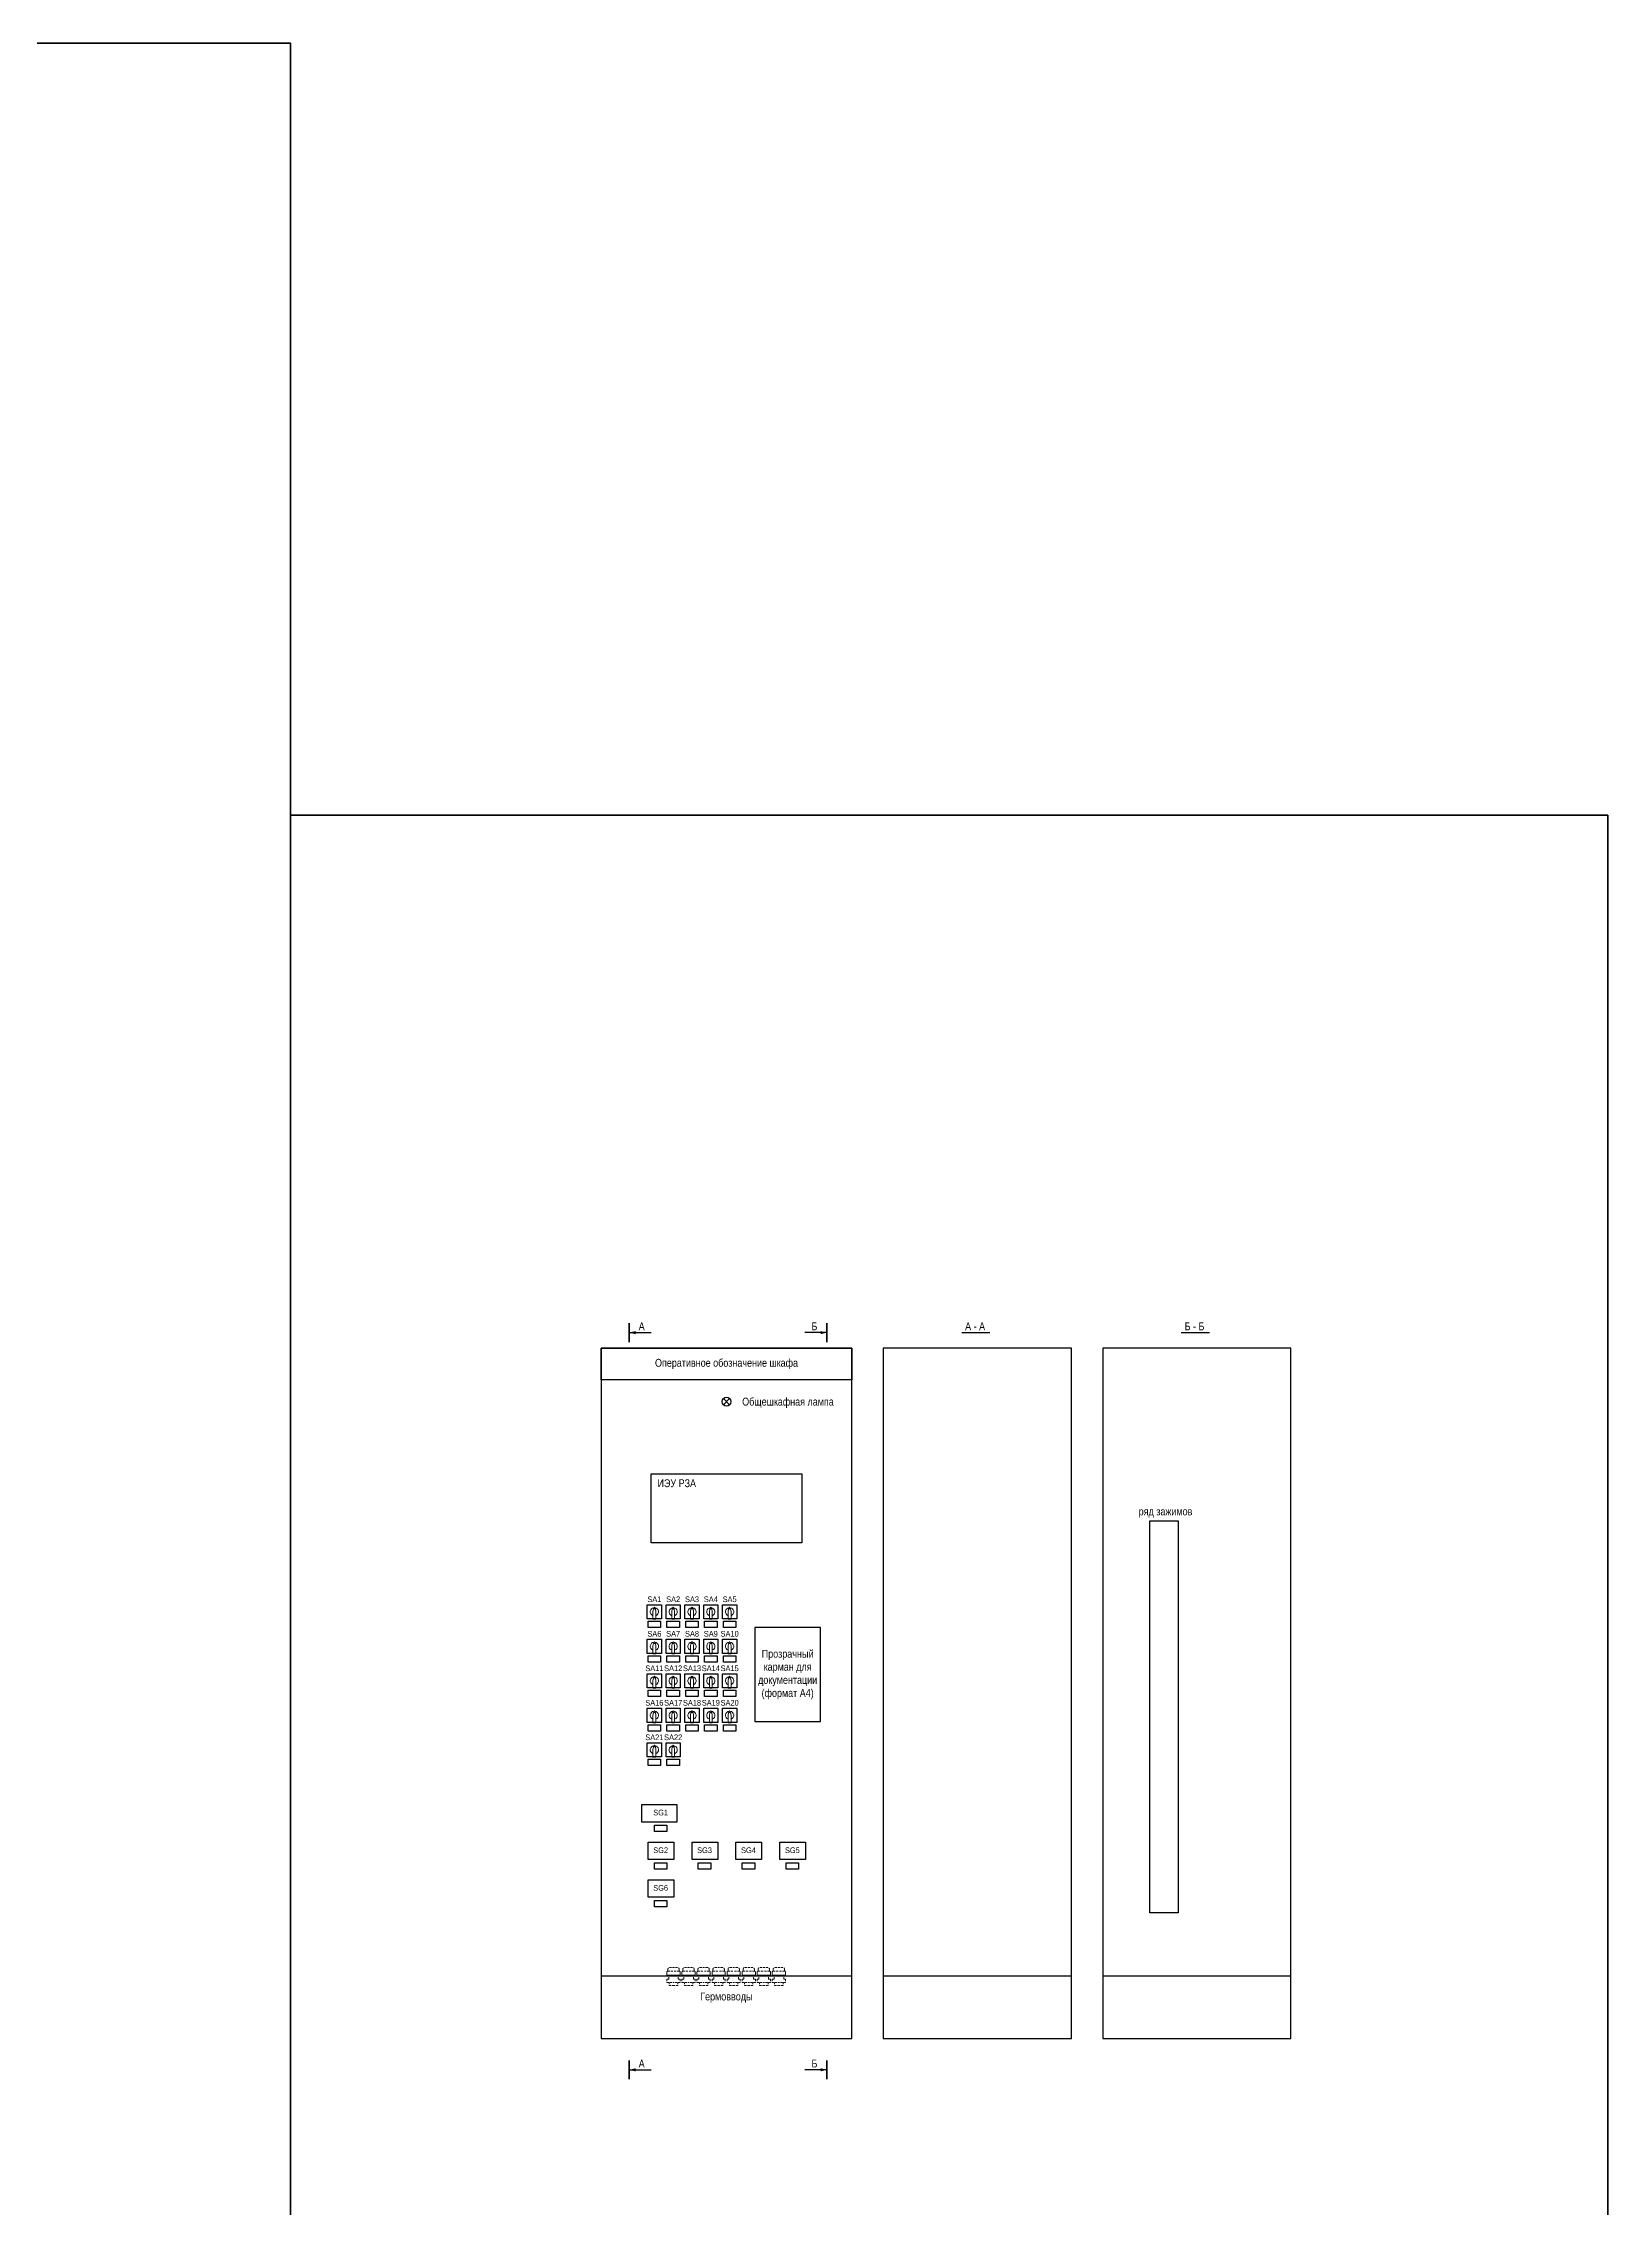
# Model space of a CAD drawing. Header units: millimetres. Extents: x 25558 to 49929, y 1902 to 19390.
# Drawn here: x 30718 to 31217, y 14671 to 15361 of the extents above; entities that cross this region are included whole.
import ezdxf
from ezdxf.enums import TextEntityAlignment as Align

# ---------------------------------------------------------------- set-up
doc = ezdxf.new("R2010")
doc.units = ezdxf.units.MM
doc.linetypes.add('Standard', pattern=[0])
doc.linetypes.add('штриховая2', pattern=[9.525, 6.35, -3.175])
doc.layers.add('Free_graphics', color=56, linetype='Continuous')
for name, color, linetype, lineweight in [('Основная', 7, 'Continuous', 30), ('Толстая', 7, 'Continuous', 53), ('Тонкая', 7, 'Continuous', 5)]:
    doc.layers.add(name, color=color, linetype=linetype, lineweight=lineweight)
doc.styles.add('Narrow', font='ARIALN.TTF')

# ---------------------------------------------------------------- blocks, each defined once
blk = doc.blocks.new('Переключатель')
at = {"ltscale": 0.35}
blk.add_line((-0.46875, -2.25), (0.46875, -2.25), dxfattribs=at)
blk.add_lwpolyline([(-2.25, 2.25), (2.25, 2.25), (2.25, -2.25), (-2.25, -2.25)], close=True, dxfattribs=at)
at = {"layer": 'Free_graphics', "color": 0, "linetype": 'Standard', "lineweight": 9}
for p, q in [((-0.46875, 0), (-0.328125, 0.9375)), ((-0.46875, -2.25), (-0.46875, 0)), ((-0.328125, 0.9375), (0, 1.5)), ((-0.328125, 0.9375), (0.328125, 0.9375)), ((0.328125, 0.9375), (0, 1.5)), ((0.46875, 0), (0.328125, 0.9375)), ((0.46875, -2.25), (0.46875, 0))]:
    blk.add_line(p, q, dxfattribs=at)
for radius, start, end in [(1.317188, 95, 249), (1.314375, 291, 85)]:
    blk.add_arc((0, 0), radius, start, end, dxfattribs=at)

msp = doc.modelspace()

# ---------------------------------------------------------------- linework, layer by layer
at = {"linetype": 'штриховая2', "lineweight": 13, "ltscale": 0.1}
for p, q in [((30916.99, 14746.25), (30916.99, 14745)), ((30916.99, 14745), (30916.99, 14746.25)), ((30917.28, 14746.92), (30917.28, 14746.44)), ((30917.28, 14746.44), (30919.1, 14746.44)), ((30917.56, 14743.94), (30917.56, 14745)), ((30917.85, 14747.59), (30919.1, 14747.59)), ((30920.35, 14747.59), (30919.1, 14747.59)), ((30920.92, 14746.44), (30919.1, 14746.44)), ((30920.64, 14743.94), (30920.64, 14745)), ((30920.92, 14746.92), (30920.92, 14746.44)), ((30921.21, 14746.25), (30921.21, 14745)), ((30921.21, 14745), (30921.21, 14746.25)), ((30922.08, 14746.92), (30922.08, 14746.44)), ((30922.08, 14746.44), (30923.9, 14746.44)), ((30922.36, 14743.94), (30922.36, 14745)), ((30922.65, 14747.59), (30923.9, 14747.59)), ((30925.15, 14747.59), (30923.9, 14747.59)), ((30925.72, 14746.44), (30923.9, 14746.44)), ((30925.44, 14743.94), (30925.44, 14745)), ((30925.72, 14746.92), (30925.72, 14746.44)), ((30926.01, 14746.25), (30926.01, 14745)), ((30926.01, 14745), (30926.01, 14746.25)), ((30926.59, 14746.25), (30926.59, 14745)), ((30926.59, 14745), (30926.59, 14746.25)), ((30926.88, 14746.92), (30926.88, 14746.44)), ((30926.88, 14746.44), (30928.7, 14746.44)), ((30927.16, 14743.94), (30927.16, 14745)), ((30927.45, 14747.59), (30928.7, 14747.59)), ((30929.95, 14747.59), (30928.7, 14747.59)), ((30930.52, 14746.44), (30928.7, 14746.44)), ((30930.24, 14743.94), (30930.24, 14745)), ((30930.52, 14746.92), (30930.52, 14746.44)), ((30930.81, 14746.25), (30930.81, 14745)), ((30930.81, 14745), (30930.81, 14746.25)), ((30931.39, 14746.25), (30931.39, 14745)), ((30931.39, 14745), (30931.39, 14746.25)), ((30931.68, 14746.92), (30931.68, 14746.44)), ((30931.68, 14746.44), (30933.5, 14746.44)), ((30931.96, 14743.94), (30931.96, 14745)), ((30932.25, 14747.59), (30933.5, 14747.59)), ((30934.75, 14747.59), (30933.5, 14747.59)), ((30935.32, 14746.44), (30933.5, 14746.44)), ((30935.04, 14743.94), (30935.04, 14745)), ((30935.32, 14746.92), (30935.32, 14746.44)), ((30935.61, 14746.25), (30935.61, 14745)), ((30935.61, 14745), (30935.61, 14746.25)), ((30936.19, 14746.25), (30936.19, 14745)), ((30936.19, 14745), (30936.19, 14746.25)), ((30936.19, 14746.25), (30936.19, 14745)), ((30936.19, 14745), (30936.19, 14746.25)), ((30936.48, 14746.92), (30936.48, 14746.44)), ((30936.48, 14746.44), (30938.3, 14746.44)), ((30936.76, 14743.94), (30936.76, 14745)), ((30937.05, 14747.59), (30938.3, 14747.59)), ((30939.55, 14747.59), (30938.3, 14747.59)), ((30940.12, 14746.44), (30938.3, 14746.44)), ((30939.84, 14743.94), (30939.84, 14745)), ((30940.12, 14746.92), (30940.12, 14746.44)), ((30940.41, 14746.25), (30940.41, 14745)), ((30940.41, 14745), (30940.41, 14746.25)), ((30940.99, 14746.25), (30940.99, 14745)), ((30940.99, 14745), (30940.99, 14746.25)), ((30941.28, 14746.92), (30941.28, 14746.44)), ((30941.28, 14746.44), (30943.1, 14746.44)), ((30941.56, 14743.94), (30941.56, 14745)), ((30941.85, 14747.59), (30943.1, 14747.59)), ((30944.35, 14747.59), (30943.1, 14747.59)), ((30944.92, 14746.44), (30943.1, 14746.44)), ((30944.64, 14743.94), (30944.64, 14745)), ((30944.92, 14746.92), (30944.92, 14746.44)), ((30945.21, 14746.25), (30945.21, 14745)), ((30945.21, 14745), (30945.21, 14746.25)), ((30945.79, 14746.25), (30945.79, 14745)), ((30945.79, 14745), (30945.79, 14746.25)), ((30946.08, 14746.92), (30946.08, 14746.44)), ((30946.08, 14746.44), (30947.9, 14746.44)), ((30946.36, 14743.94), (30946.36, 14745)), ((30946.65, 14747.59), (30947.9, 14747.59)), ((30949.15, 14747.59), (30947.9, 14747.59)), ((30949.72, 14746.44), (30947.9, 14746.44)), ((30949.44, 14743.94), (30949.44, 14745)), ((30949.72, 14746.92), (30949.72, 14746.44)), ((30950.01, 14746.25), (30950.01, 14745)), ((30950.01, 14745), (30950.01, 14746.25)), ((30950.59, 14746.25), (30950.59, 14745)), ((30950.59, 14745), (30950.59, 14746.25)), ((30950.88, 14746.92), (30950.88, 14746.44)), ((30950.88, 14746.44), (30952.7, 14746.44)), ((30951.16, 14743.94), (30951.16, 14745)), ((30951.45, 14747.59), (30952.7, 14747.59)), ((30953.95, 14747.59), (30952.7, 14747.59)), ((30954.52, 14746.44), (30952.7, 14746.44)), ((30954.24, 14743.94), (30954.24, 14745)), ((30954.52, 14746.92), (30954.52, 14746.44)), ((30954.81, 14746.25), (30954.81, 14745)), ((30954.81, 14745), (30954.81, 14746.25)), ((30916.99, 14743.94), (30916.99, 14742.89)), ((30916.99, 14743.94), (30917.56, 14743.94)), ((30916.99, 14742.89), (30919.1, 14742.89)), ((30917.76, 14742.89), (30917.76, 14741.83)), ((30917.76, 14741.83), (30919.1, 14741.83)), ((30921.21, 14742.89), (30919.1, 14742.89)), ((30920.44, 14741.83), (30919.1, 14741.83)), ((30920.44, 14742.89), (30920.44, 14741.83)), ((30921.21, 14743.94), (30920.64, 14743.94)), ((30921.21, 14743.94), (30921.21, 14742.89)), ((30921.79, 14743.94), (30921.79, 14742.89)), ((30921.79, 14743.94), (30922.36, 14743.94)), ((30921.79, 14742.89), (30923.9, 14742.89)), ((30922.56, 14742.89), (30922.56, 14741.83)), ((30922.56, 14741.83), (30923.9, 14741.83)), ((30926.01, 14742.89), (30923.9, 14742.89)), ((30925.24, 14741.83), (30923.9, 14741.83)), ((30925.24, 14742.89), (30925.24, 14741.83)), ((30926.01, 14743.94), (30925.44, 14743.94)), ((30926.01, 14743.94), (30926.01, 14742.89)), ((30926.59, 14743.94), (30926.59, 14742.89)), ((30926.59, 14743.94), (30927.16, 14743.94)), ((30926.59, 14742.89), (30928.7, 14742.89)), ((30927.36, 14742.89), (30927.36, 14741.83)), ((30927.36, 14741.83), (30928.7, 14741.83)), ((30930.81, 14742.89), (30928.7, 14742.89)), ((30930.04, 14741.83), (30928.7, 14741.83)), ((30930.04, 14742.89), (30930.04, 14741.83)), ((30930.81, 14743.94), (30930.24, 14743.94)), ((30930.81, 14743.94), (30930.81, 14742.89)), ((30931.39, 14743.94), (30931.39, 14742.89)), ((30931.39, 14743.94), (30931.96, 14743.94)), ((30931.39, 14742.89), (30933.5, 14742.89)), ((30932.16, 14742.89), (30932.16, 14741.83)), ((30932.16, 14741.83), (30933.5, 14741.83)), ((30935.61, 14742.89), (30933.5, 14742.89)), ((30934.84, 14741.83), (30933.5, 14741.83)), ((30934.84, 14742.89), (30934.84, 14741.83)), ((30935.61, 14743.94), (30935.04, 14743.94)), ((30935.61, 14743.94), (30935.61, 14742.89)), ((30936.19, 14743.94), (30936.19, 14742.89)), ((30936.19, 14743.94), (30936.76, 14743.94)), ((30936.19, 14743.94), (30936.19, 14742.89)), ((30936.19, 14742.89), (30938.3, 14742.89)), ((30936.96, 14742.89), (30936.96, 14741.83)), ((30936.96, 14741.83), (30938.3, 14741.83)), ((30940.41, 14742.89), (30938.3, 14742.89)), ((30939.64, 14741.83), (30938.3, 14741.83)), ((30939.64, 14742.89), (30939.64, 14741.83)), ((30940.41, 14743.94), (30939.84, 14743.94)), ((30940.41, 14743.94), (30940.41, 14742.89)), ((30940.99, 14743.94), (30940.99, 14742.89)), ((30940.99, 14743.94), (30941.56, 14743.94)), ((30940.99, 14742.89), (30943.1, 14742.89)), ((30941.76, 14742.89), (30941.76, 14741.83)), ((30941.76, 14741.83), (30943.1, 14741.83)), ((30945.21, 14742.89), (30943.1, 14742.89)), ((30944.44, 14741.83), (30943.1, 14741.83)), ((30944.44, 14742.89), (30944.44, 14741.83)), ((30945.21, 14743.94), (30944.64, 14743.94)), ((30945.21, 14743.94), (30945.21, 14742.89)), ((30945.79, 14743.94), (30945.79, 14742.89)), ((30945.79, 14743.94), (30946.36, 14743.94)), ((30945.79, 14742.89), (30947.9, 14742.89)), ((30946.56, 14742.89), (30946.56, 14741.83)), ((30946.56, 14741.83), (30947.9, 14741.83)), ((30950.01, 14742.89), (30947.9, 14742.89)), ((30949.24, 14741.83), (30947.9, 14741.83)), ((30949.24, 14742.89), (30949.24, 14741.83)), ((30950.01, 14743.94), (30949.44, 14743.94)), ((30950.01, 14743.94), (30950.01, 14742.89)), ((30950.59, 14743.94), (30950.59, 14742.89)), ((30950.59, 14743.94), (30951.16, 14743.94)), ((30950.59, 14742.89), (30952.7, 14742.89)), ((30951.36, 14742.89), (30951.36, 14741.83)), ((30951.36, 14741.83), (30952.7, 14741.83)), ((30954.81, 14742.89), (30952.7, 14742.89)), ((30954.04, 14741.83), (30952.7, 14741.83)), ((30954.04, 14742.89), (30954.04, 14741.83)), ((30954.81, 14743.94), (30954.24, 14743.94)), ((30954.81, 14743.94), (30954.81, 14742.89))]:
    msp.add_line(p, q, dxfattribs=at)
for points in [[(30916.99, 14746.25), (30917.02, 14746.3), (30917.09, 14746.36), (30917.14, 14746.4), (30917.19, 14746.42), (30917.25, 14746.43), (30917.28, 14746.44)], [(30917.28, 14746.92), (30917.29, 14747.1), (30917.32, 14747.23), (30917.38, 14747.36), (30917.47, 14747.47), (30917.58, 14747.54), (30917.72, 14747.59), (30917.95, 14747.59)], [(30920.92, 14746.92), (30920.91, 14747.1), (30920.88, 14747.23), (30920.82, 14747.36), (30920.74, 14747.47), (30920.63, 14747.54), (30920.48, 14747.59), (30920.25, 14747.59)], [(30921.21, 14746.25), (30921.18, 14746.3), (30921.11, 14746.36), (30921.06, 14746.4), (30921.01, 14746.42), (30920.95, 14746.43), (30920.92, 14746.44)], [(30921.79, 14746.25), (30921.82, 14746.3), (30921.89, 14746.36), (30921.94, 14746.4), (30921.99, 14746.42), (30922.05, 14746.43), (30922.08, 14746.44)], [(30922.08, 14746.92), (30922.09, 14747.1), (30922.12, 14747.23), (30922.18, 14747.36), (30922.27, 14747.47), (30922.38, 14747.54), (30922.52, 14747.59), (30922.75, 14747.59)], [(30925.72, 14746.92), (30925.71, 14747.1), (30925.68, 14747.23), (30925.62, 14747.36), (30925.54, 14747.47), (30925.43, 14747.54), (30925.28, 14747.59), (30925.05, 14747.59)], [(30926.01, 14746.25), (30925.98, 14746.3), (30925.91, 14746.36), (30925.86, 14746.4), (30925.81, 14746.42), (30925.75, 14746.43), (30925.72, 14746.44)], [(30926.59, 14746.25), (30926.62, 14746.3), (30926.69, 14746.36), (30926.74, 14746.4), (30926.79, 14746.42), (30926.85, 14746.43), (30926.88, 14746.44)], [(30926.88, 14746.92), (30926.89, 14747.1), (30926.92, 14747.23), (30926.98, 14747.36), (30927.07, 14747.47), (30927.18, 14747.54), (30927.32, 14747.59), (30927.55, 14747.59)], [(30930.52, 14746.92), (30930.51, 14747.1), (30930.48, 14747.23), (30930.42, 14747.36), (30930.34, 14747.47), (30930.23, 14747.54), (30930.08, 14747.59), (30929.85, 14747.59)], [(30930.81, 14746.25), (30930.78, 14746.3), (30930.71, 14746.36), (30930.66, 14746.4), (30930.61, 14746.42), (30930.55, 14746.43), (30930.52, 14746.44)], [(30931.39, 14746.25), (30931.42, 14746.3), (30931.49, 14746.36), (30931.54, 14746.4), (30931.59, 14746.42), (30931.65, 14746.43), (30931.68, 14746.44)], [(30931.68, 14746.92), (30931.69, 14747.1), (30931.72, 14747.23), (30931.78, 14747.36), (30931.87, 14747.47), (30931.98, 14747.54), (30932.12, 14747.59), (30932.35, 14747.59)], [(30935.32, 14746.92), (30935.31, 14747.1), (30935.28, 14747.23), (30935.22, 14747.36), (30935.14, 14747.47), (30935.03, 14747.54), (30934.88, 14747.59), (30934.65, 14747.59)], [(30935.61, 14746.25), (30935.58, 14746.3), (30935.51, 14746.36), (30935.46, 14746.4), (30935.41, 14746.42), (30935.35, 14746.43), (30935.32, 14746.44)], [(30936.19, 14746.25), (30936.22, 14746.3), (30936.29, 14746.36), (30936.34, 14746.4), (30936.39, 14746.42), (30936.45, 14746.43), (30936.48, 14746.44)], [(30936.48, 14746.92), (30936.49, 14747.1), (30936.52, 14747.23), (30936.58, 14747.36), (30936.67, 14747.47), (30936.78, 14747.54), (30936.92, 14747.59), (30937.15, 14747.59)], [(30940.12, 14746.92), (30940.11, 14747.1), (30940.08, 14747.23), (30940.02, 14747.36), (30939.94, 14747.47), (30939.83, 14747.54), (30939.68, 14747.59), (30939.45, 14747.59)], [(30940.41, 14746.25), (30940.38, 14746.3), (30940.31, 14746.36), (30940.26, 14746.4), (30940.21, 14746.42), (30940.15, 14746.43), (30940.12, 14746.44)], [(30940.99, 14746.25), (30941.02, 14746.3), (30941.09, 14746.36), (30941.14, 14746.4), (30941.19, 14746.42), (30941.25, 14746.43), (30941.28, 14746.44)], [(30941.28, 14746.92), (30941.29, 14747.1), (30941.32, 14747.23), (30941.38, 14747.36), (30941.47, 14747.47), (30941.58, 14747.54), (30941.72, 14747.59), (30941.95, 14747.59)], [(30944.92, 14746.92), (30944.91, 14747.1), (30944.88, 14747.23), (30944.82, 14747.36), (30944.74, 14747.47), (30944.63, 14747.54), (30944.48, 14747.59), (30944.25, 14747.59)], [(30945.21, 14746.25), (30945.18, 14746.3), (30945.11, 14746.36), (30945.06, 14746.4), (30945.01, 14746.42), (30944.95, 14746.43), (30944.92, 14746.44)], [(30945.79, 14746.25), (30945.82, 14746.3), (30945.89, 14746.36), (30945.94, 14746.4), (30945.99, 14746.42), (30946.05, 14746.43), (30946.08, 14746.44)], [(30946.08, 14746.92), (30946.09, 14747.1), (30946.12, 14747.23), (30946.18, 14747.36), (30946.27, 14747.47), (30946.38, 14747.54), (30946.52, 14747.59), (30946.75, 14747.59)], [(30949.72, 14746.92), (30949.71, 14747.1), (30949.68, 14747.23), (30949.62, 14747.36), (30949.54, 14747.47), (30949.43, 14747.54), (30949.28, 14747.59), (30949.05, 14747.59)], [(30950.01, 14746.25), (30949.98, 14746.3), (30949.91, 14746.36), (30949.86, 14746.4), (30949.81, 14746.42), (30949.75, 14746.43), (30949.72, 14746.44)], [(30950.59, 14746.25), (30950.62, 14746.3), (30950.69, 14746.36), (30950.74, 14746.4), (30950.79, 14746.42), (30950.85, 14746.43), (30950.88, 14746.44)], [(30950.88, 14746.92), (30950.89, 14747.1), (30950.92, 14747.23), (30950.98, 14747.36), (30951.07, 14747.47), (30951.18, 14747.54), (30951.32, 14747.59), (30951.55, 14747.59)], [(30954.52, 14746.92), (30954.51, 14747.1), (30954.48, 14747.23), (30954.42, 14747.36), (30954.34, 14747.47), (30954.23, 14747.54), (30954.08, 14747.59), (30953.85, 14747.59)], [(30954.81, 14746.25), (30954.78, 14746.3), (30954.71, 14746.36), (30954.66, 14746.4), (30954.61, 14746.42), (30954.55, 14746.43), (30954.52, 14746.44)]]:
    msp.add_spline(points, degree=3, dxfattribs=at)
at = {"layer": 'Основная', "ltscale": 100}
msp.add_line((30896, 14745), (30976, 14745), dxfattribs=at)
at = {"layer": 'Основная', "linetype": 'штриховая2', "lineweight": 13, "ltscale": 1000}
for p, q in [((30916.99, 14745.19), (30919.1, 14745.19)), ((30916.99, 14745), (30919.1, 14745)), ((30917.56, 14745), (30916.99, 14745)), ((30921.21, 14745.19), (30919.1, 14745.19)), ((30921.21, 14745), (30919.1, 14745)), ((30920.64, 14745), (30921.21, 14745)), ((30921.79, 14746.25), (30921.79, 14745)), ((30921.79, 14745), (30921.79, 14746.25)), ((30921.79, 14745.19), (30923.9, 14745.19)), ((30921.79, 14745), (30923.9, 14745)), ((30922.36, 14745), (30921.79, 14745)), ((30926.01, 14745.19), (30923.9, 14745.19)), ((30926.01, 14745), (30923.9, 14745)), ((30925.44, 14745), (30926.01, 14745)), ((30926.59, 14745.19), (30928.7, 14745.19)), ((30926.59, 14745), (30928.7, 14745)), ((30927.16, 14745), (30926.59, 14745)), ((30930.81, 14745.19), (30928.7, 14745.19)), ((30930.81, 14745), (30928.7, 14745)), ((30930.24, 14745), (30930.81, 14745)), ((30931.39, 14745.19), (30933.5, 14745.19)), ((30931.39, 14745), (30933.5, 14745)), ((30931.96, 14745), (30931.39, 14745)), ((30935.61, 14745.19), (30933.5, 14745.19)), ((30935.61, 14745), (30933.5, 14745)), ((30935.04, 14745), (30935.61, 14745)), ((30936.19, 14745.19), (30938.3, 14745.19)), ((30936.19, 14745), (30938.3, 14745)), ((30936.76, 14745), (30936.19, 14745)), ((30940.41, 14745.19), (30938.3, 14745.19)), ((30940.41, 14745), (30938.3, 14745)), ((30939.84, 14745), (30940.41, 14745)), ((30940.99, 14745.19), (30943.1, 14745.19)), ((30940.99, 14745), (30943.1, 14745)), ((30941.56, 14745), (30940.99, 14745)), ((30945.21, 14745.19), (30943.1, 14745.19)), ((30945.21, 14745), (30943.1, 14745)), ((30944.64, 14745), (30945.21, 14745)), ((30945.79, 14745.19), (30947.9, 14745.19)), ((30945.79, 14745), (30947.9, 14745)), ((30946.36, 14745), (30945.79, 14745)), ((30950.01, 14745.19), (30947.9, 14745.19)), ((30950.01, 14745), (30947.9, 14745)), ((30949.44, 14745), (30950.01, 14745)), ((30950.59, 14745.19), (30952.7, 14745.19)), ((30950.59, 14745), (30952.7, 14745)), ((30951.16, 14745), (30950.59, 14745)), ((30954.81, 14745.19), (30952.7, 14745.19)), ((30954.81, 14745), (30952.7, 14745)), ((30954.24, 14745), (30954.81, 14745))]:
    msp.add_line(p, q, dxfattribs=at)
at = {"layer": 'Основная'}
for points in [[(30896, 14725), (30976, 14725), (30976, 14945), (30896, 14945)], [(31046, 14945), (30986, 14945), (30986, 14725), (31046, 14725)], [(31116, 14945), (31056, 14945), (31056, 14725), (31116, 14725)], [(30912, 14905), (30960, 14905), (30960, 14883), (30912, 14883)], [(31071, 14890), (31080, 14890), (31080, 14765), (31071, 14765)], [(30911, 14858), (30915, 14858), (30915, 14856), (30911, 14856)], [(30917, 14858), (30921, 14858), (30921, 14856), (30917, 14856)], [(30923, 14858), (30927, 14858), (30927, 14856), (30923, 14856)], [(30929, 14858), (30933, 14858), (30933, 14856), (30929, 14856)], [(30935, 14858), (30939, 14858), (30939, 14856), (30935, 14856)], [(30945, 14826), (30966, 14826), (30966, 14856), (30945, 14856)], [(30911, 14847), (30915, 14847), (30915, 14845), (30911, 14845)], [(30917, 14847), (30921, 14847), (30921, 14845), (30917, 14845)], [(30923, 14847), (30927, 14847), (30927, 14845), (30923, 14845)], [(30929, 14847), (30933, 14847), (30933, 14845), (30929, 14845)], [(30935, 14847), (30939, 14847), (30939, 14845), (30935, 14845)], [(30911, 14836), (30915, 14836), (30915, 14834), (30911, 14834)], [(30917, 14836), (30921, 14836), (30921, 14834), (30917, 14834)], [(30923, 14836), (30927, 14836), (30927, 14834), (30923, 14834)], [(30929, 14836), (30933, 14836), (30933, 14834), (30929, 14834)], [(30935, 14836), (30939, 14836), (30939, 14834), (30935, 14834)], [(30911, 14825), (30915, 14825), (30915, 14823), (30911, 14823)], [(30917, 14825), (30921, 14825), (30921, 14823), (30917, 14823)], [(30923, 14825), (30927, 14825), (30927, 14823), (30923, 14823)], [(30929, 14825), (30933, 14825), (30933, 14823), (30929, 14823)], [(30935, 14825), (30939, 14825), (30939, 14823), (30935, 14823)], [(30911, 14814), (30915, 14814), (30915, 14812), (30911, 14812)], [(30917, 14814), (30921, 14814), (30921, 14812), (30917, 14812)], [(30913, 14793), (30917, 14793), (30917, 14791), (30913, 14791)], [(30913, 14781), (30917, 14781), (30917, 14779), (30913, 14779)], [(30927, 14781), (30931, 14781), (30931, 14779), (30927, 14779)], [(30941, 14781), (30945, 14781), (30945, 14779), (30941, 14779)], [(30955, 14781), (30959, 14781), (30959, 14779), (30955, 14779)], [(30913, 14769), (30917, 14769), (30917, 14767), (30913, 14767)]]:
    msp.add_lwpolyline(points, close=True, dxfattribs=at)
at = {"layer": 'Основная', "ltscale": 100}
msp.add_lwpolyline([(30896, 14945), (30976, 14945), (30976, 14935), (30896, 14935)], close=True, dxfattribs=at)
for points in [[(30905, 14950, 0, 1, 0), (30907, 14950, 0, 0, 0)], [(30968, 14950, 0, 1, 0), (30966, 14950, 0, 0, 0)], [(30905, 14715, 0, 1, 0), (30907, 14715, 0, 0, 0)], [(30968, 14715, 0, 1, 0), (30966, 14715, 0, 0, 0)]]:
    msp.add_lwpolyline(points, format="xyseb", dxfattribs=at)
for points in [[(30905, 14950), (30912, 14950)], [(30968, 14950), (30961, 14950)], [(31011, 14950), (31020, 14950)], [(31081, 14950), (31090, 14950)], [(30935, 14929), (30937, 14927)], [(30935, 14927), (30937, 14929)], [(30986, 14745), (31046, 14745)], [(31056, 14745), (31116, 14745)], [(30905, 14715), (30912, 14715)], [(30968, 14715), (30961, 14715)]]:
    msp.add_lwpolyline(points, dxfattribs=at)
at = {"layer": 'Основная', "ltscale": 0.35}
for points in [[(30909, 14799.6), (30920.2, 14799.6), (30920.2, 14794), (30909, 14794)], [(30911, 14787.6), (30919.2, 14787.6), (30919.2, 14782), (30911, 14782)], [(30925, 14787.6), (30933.2, 14787.6), (30933.2, 14782), (30925, 14782)], [(30939, 14787.6), (30947.2, 14787.6), (30947.2, 14782), (30939, 14782)], [(30953, 14787.6), (30961.2, 14787.6), (30961.2, 14782), (30953, 14782)], [(30911, 14775.6), (30919.2, 14775.6), (30919.2, 14770), (30911, 14770)]]:
    msp.add_lwpolyline(points, close=True, dxfattribs=at)
msp.add_circle((30936, 14928), 1.41, dxfattribs=at)
at = {"layer": 'Толстая', "ltscale": 100}
for points in [[(30905, 14953), (30905, 14947)], [(30968, 14953), (30968, 14947)], [(30905, 14718), (30905, 14712)], [(30968, 14718), (30968, 14712)]]:
    msp.add_lwpolyline(points, dxfattribs=at)
at = {"layer": 'Тонкая', "color": 3, "lineweight": 50}
for points in [[(30797, 14521), (30203, 14521), (30203, 15361), (30797, 15361)], [(31217, 15115), (31217, 14521), (30797, 14521), (30797, 15115)]]:
    msp.add_lwpolyline(points, close=True, dxfattribs=at)

# ---------------------------------------------------------------- block references
at = {"layer": 'Основная', "ltscale": 0.35}
for p in [(30913, 14861), (30919, 14861), (30925, 14861), (30931, 14861), (30937, 14861), (30913, 14850), (30919, 14850), (30925, 14850), (30931, 14850), (30937, 14850), (30913, 14839), (30919, 14839), (30925, 14839), (30931, 14839), (30937, 14839), (30913, 14828), (30919, 14828), (30925, 14828), (30931, 14828), (30937, 14828), (30913, 14817), (30919, 14817)]:
    msp.add_blockref('Переключатель', p, dxfattribs=at)

# ---------------------------------------------------------------- texts
at = {"layer": 'Основная', "style": 'Narrow'}
for s, p in [('А', (30908, 14952)), ('Б', (30963.09, 14952)), ('А - А', (31012.09, 14952)), ('Б - Б', (31082.09, 14952)), ('Общешкафная лампа', (30941, 14928)), ('ИЭУ РЗА', (30914, 14902)), ('ИЭУ РЗА', (30914, 14902)), ('А', (30908, 14717)), ('Б', (30963.09, 14717))]:
    msp.add_text(s, height=2.5, dxfattribs=at).set_placement(p, align=Align.MIDDLE_LEFT)
for s, height, p in [('ряд зажимов', 2.5, (31076, 14893)), ('SA1', 1.8, (30913, 14865)), ('SA2', 1.8, (30919, 14865)), ('SA3', 1.8, (30925, 14865)), ('SA4', 1.8, (30931, 14865)), ('SA5', 1.8, (30937, 14865)), ('SA6', 1.8, (30913, 14854)), ('SA7', 1.8, (30919, 14854)), ('SA8', 1.8, (30925, 14854)), ('SA9', 1.8, (30931, 14854)), ('SA10', 1.8, (30937, 14854)), ('SA11', 1.8, (30913, 14843)), ('SA12', 1.8, (30919, 14843)), ('SA13', 1.8, (30925, 14843)), ('SA14', 1.8, (30931, 14843)), ('SA15', 1.8, (30937, 14843)), ('SA16', 1.8, (30913, 14832)), ('SA17', 1.8, (30919, 14832)), ('SA18', 1.8, (30925, 14832)), ('SA19', 1.8, (30931, 14832)), ('SA20', 1.8, (30937, 14832)), ('SA21', 1.8, (30913, 14821)), ('SA22', 1.8, (30919, 14821)), ('SG1', 1.8, (30915, 14797)), ('SG2', 1.8, (30915, 14785)), ('SG3', 1.8, (30929, 14785)), ('SG4', 1.8, (30943, 14785)), ('SG5', 1.8, (30957, 14785)), ('SG6', 1.8, (30915, 14773))]:
    msp.add_text(s, height=height, dxfattribs=at).set_placement(p, align=Align.MIDDLE_CENTER)
at = {"layer": 'Основная', "char_height": 2.5, "attachment_point": 5, "style": 'Narrow'}
for s, insert, width in [('Оперативное обозначение шкафа', (30936, 14940), 80), ('Прозрачный карман для документации (формат А4)', (30955.5, 14841), 21), ('Гермовводы ', (30936, 14738), 58)]:
    msp.add_mtext(s, dxfattribs=dict(at, insert=insert, width=width))

doc.saveas('drawing.dxf')
